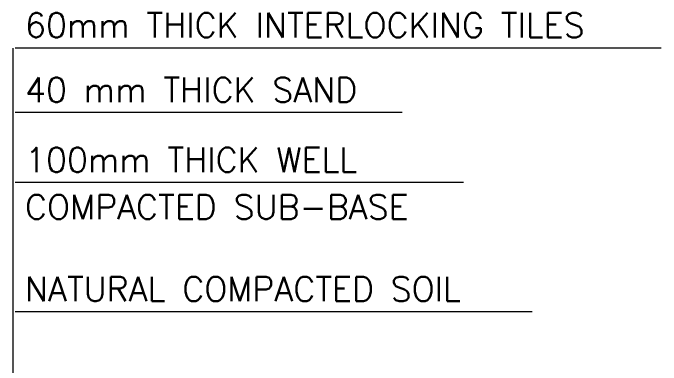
# Model space of a CAD drawing. Header units: centimetres. Extents: x 7997 to 116674, y 1017 to 13844.
# Drawn here: x 19285.3 to 19709.4, y 10945.3 to 11175.7 of the extents above; entities that cross this region are included whole.
import ezdxf

# ---------------------------------------------------------------- set-up
doc = ezdxf.new("R2010")
doc.units = ezdxf.units.CM
doc.header["$LTSCALE"] = 200
doc.layers.add('TEXT', color=6, linetype='Continuous', lineweight=18)
doc.styles.add('ROMANS', font='romans.shx', dxfattribs={"width": 0.8})

msp = doc.modelspace()

# ---------------------------------------------------------------- linework, layer by layer
at = {"layer": 'TEXT', "color": 2}
for p, q in [((19285.2812, 10679.1473), (19285.3497, 11152.7639)), ((19709.411, 11152.7639), (19286.8059, 11152.7639)), ((19540.0468, 11110.4784), (19286.8059, 11110.4784)), ((19580.0876, 11064.6691), (19286.8059, 11064.6691)), ((19624.989, 10980.0981), (19286.8059, 10980.0981))]:
    msp.add_line(p, q, dxfattribs=at)

# ---------------------------------------------------------------- texts
at = {"layer": 'TEXT', "style": 'ROMANS'}
for s, p in [('60mm THICK INTERLOCKING TILES', (19293.2004, 11159.719)), ('40 mm THICK SAND', (19293.2004, 11117.4335)), ('100mm THICK WELL', (19293.2004, 11071.6242)), ('COMPACTED SUB-BASE', (19293.2004, 11040.7765)), ('NATURAL COMPACTED SOIL', (19293.2004, 10987.0533))]:
    msp.add_text(s, height=16, dxfattribs=at).set_placement(p)

doc.saveas('drawing.dxf')
